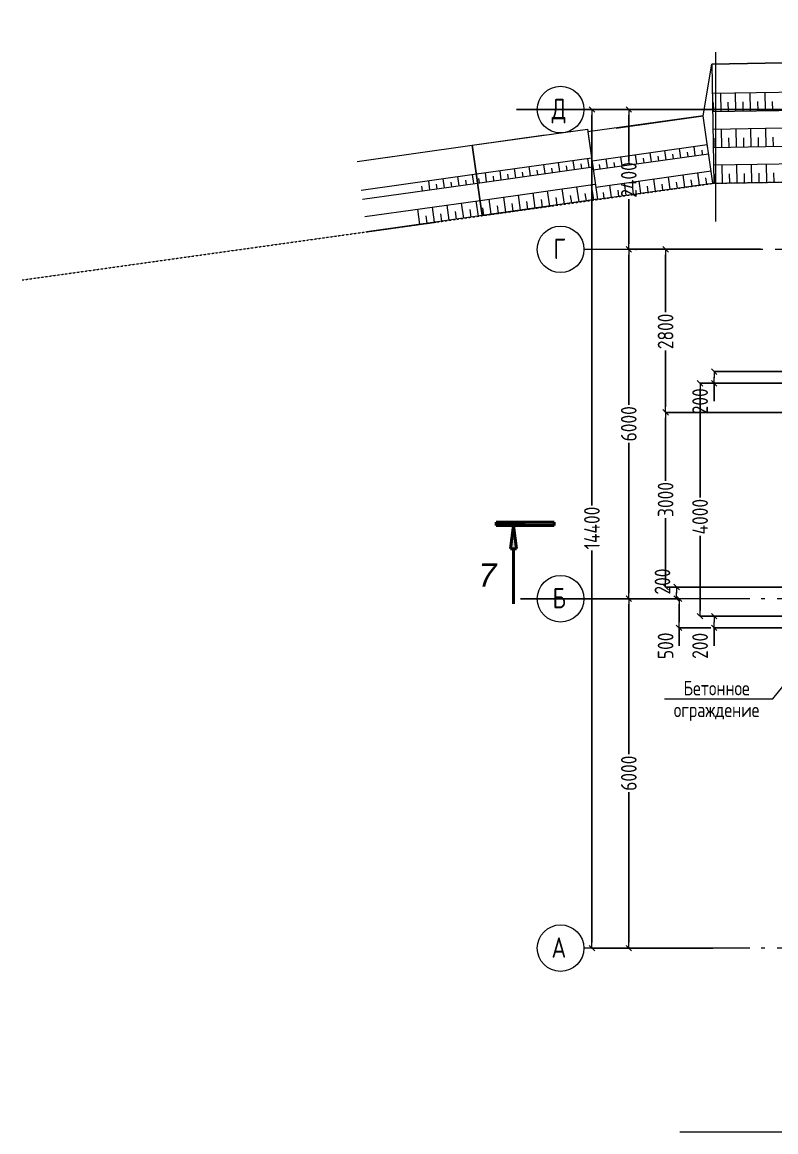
# Model space of a CAD drawing. Header units: millimetres. Extents: x -60256 to 201272, y 21388 to 77592.
# Drawn here: x -60256 to -47307, y 54302 to 73356 of the extents above; entities that cross this region are included whole.
import ezdxf
from ezdxf.enums import TextEntityAlignment as Align

# ---------------------------------------------------------------- set-up
doc = ezdxf.new("R2010")
doc.units = ezdxf.units.MM
doc.header["$MEASUREMENT"] = 0
doc.linetypes.add('DASHDOT', pattern=[0.05, 0.025, -0.0125, 0, -0.0125])
doc.linetypes.add('Double Dashed', pattern=[1797.222233, 1325, -211.666656, 63.333344, -197.222233])
for name, color, linetype in [('оси', 7, 'Continuous'), ('размеры', 7, 'Continuous'), ('размеры внутр', 7, 'Continuous'), ('разрезы', 7, 'Continuous'), ('узлы', 7, 'Continuous')]:
    doc.layers.add(name, color=color, linetype=linetype)
for name, color, linetype, lineweight in [('оси_Ном._пера__96', 7, 'Continuous', 13), ('оси_Ном._пера__97', 7, 'Continuous', 20), ('подп стены Инжзащита_Ном._пера__250', 153, 'Continuous', 13), ('разрезы_Ном._пера__100', 7, 'Continuous', 50), ('разрезы_Ном._пера__96', 7, 'Continuous', 13), ('узлы_Ном._пера__96', 7, 'Continuous', 13), ('чертеж_Ном._пера__96', 7, 'Continuous', 13)]:
    doc.layers.add(name, color=color, linetype=linetype, lineweight=lineweight)
doc.styles.add('СГЕНЕРИР_СТИЛЬ_3', font='gost_2_304-81_type.ttf')
doc.styles.add('СГЕНЕРИР_СТИЛЬ_7', font='ariali.ttf')
doc.linetypes.add('Символ (копия)', pattern='A,0,[1,3 План 2-го этажа1.Shx,S=15.873016,R=0,X=0,Y=0],-2000,0', length=2000)
doc.dimstyles.new('СГЕНЕРИР_СТИЛЬ__14', dxfattribs={"dimtxt": 270.000005, "dimasz": 95, "dimexe": 0.18, "dimexo": 300, "dimgap": 0.09, "dimtad": 1, "dimdec": 0, "dimzin": 0, "dimdsep": 46, "dimtxsty": 'СГЕНЕРИР_СТИЛЬ_3', "dimblk": 'ARROWHEAD_6', "dimblk1": 'ARROWHEAD_6', "dimblk2": 'ARROWHEAD_6', "dimcen": 0.09, "dimclrd": 7, "dimclre": 7, "dimclrt": 98, "dimadec": 0, "dimazin": 0, "dimtfac": 1, "dimtdec": 4, "dimtmove": 0, "dimatfit": 3, "dimfxl": 1, "dimtolj": 1, "dimtzin": 0, "dimarcsym": 0})
doc.dimstyles.new('СГЕНЕРИР_СТИЛЬ__15', dxfattribs={"dimtxt": 270.000005, "dimasz": 95, "dimexe": 0.18, "dimexo": 300, "dimgap": 0.09, "dimtad": 1, "dimdec": 0, "dimzin": 0, "dimdsep": 46, "dimtxsty": 'СГЕНЕРИР_СТИЛЬ_3', "dimblk": 'ARROWHEAD_6', "dimblk1": 'ARROWHEAD_6', "dimblk2": 'ARROWHEAD_6', "dimcen": 0.09, "dimclrd": 7, "dimclre": 7, "dimclrt": 98, "dimadec": 0, "dimazin": 0, "dimtfac": 1, "dimtdec": 4, "dimtmove": 2, "dimatfit": 3, "dimfxl": 1, "dimtolj": 1, "dimtzin": 0, "dimarcsym": 0})
doc.dimstyles.new('СГЕНЕРИР_СТИЛЬ__2', dxfattribs={"dimtxt": 270.000005, "dimasz": 95, "dimexe": 0.18, "dimexo": 0, "dimgap": 0.09, "dimtad": 1, "dimdec": 0, "dimzin": 0, "dimdsep": 46, "dimtxsty": 'СГЕНЕРИР_СТИЛЬ_3', "dimblk": 'ARROWHEAD_6', "dimblk1": 'ARROWHEAD_6', "dimblk2": 'ARROWHEAD_6', "dimcen": 0.09, "dimclrd": 7, "dimclre": 7, "dimclrt": 98, "dimadec": 0, "dimazin": 0, "dimtfac": 1, "dimtdec": 4, "dimtmove": 0, "dimatfit": 3, "dimfxl": 1, "dimtolj": 1, "dimtzin": 0, "dimarcsym": 0})

# ---------------------------------------------------------------- blocks, each defined once
blk = doc.blocks.new('Стандартный маркер сетки_14')
at = {"layer": 'оси_Ном._пера__96', "linetype": 'Double Dashed'}
for p, q in [((900, 0), (76535, 0)), ((76535, 0), (77435, 0))]:
    blk.add_line(p, q, dxfattribs=at)
blk.add_point((76535, 0), dxfattribs=at)
blk.add_point((76535, 0), dxfattribs=at)
at = {"layer": 'оси_Ном._пера__97', "linetype": 'Continuous'}
blk.add_circle((77835, 0), 400, dxfattribs=at)
at = {"layer": 'оси_Ном._пера__96', "style": 'СГЕНЕРИР_СТИЛЬ_3'}
for tag, p in [('AC_MarkerText_1_1', (-244, 270)), ('AC_MarkerText_1_2', (77991, 270))]:
    blk.add_attdef(tag, text='', height=350, rotation=180, dxfattribs=at).set_placement(p, align=Align.BOTTOM_LEFT)
blk = doc.blocks.new('Стандартный маркер сетки_15')
at = {"layer": 'оси_Ном._пера__96', "linetype": 'Double Dashed'}
for p, q in [((900, 0), (76535, 0)), ((76535, 0), (77435, 0))]:
    blk.add_line(p, q, dxfattribs=at)
blk.add_point((76535, 0), dxfattribs=at)
blk.add_point((76535, 0), dxfattribs=at)
at = {"layer": 'оси_Ном._пера__97', "linetype": 'Continuous'}
blk.add_circle((77835, 0), 400, dxfattribs=at)
at = {"layer": 'оси_Ном._пера__96', "style": 'СГЕНЕРИР_СТИЛЬ_3'}
for tag, p in [('AC_MarkerText_1_1', (-261, 270)), ('AC_MarkerText_1_2', (77974, 270))]:
    blk.add_attdef(tag, text='', height=350, rotation=180, dxfattribs=at).set_placement(p, align=Align.BOTTOM_LEFT)
blk = doc.blocks.new('Ломаная_3_1', base_point=(-49222, 61736))
at = {"layer": 'узлы_Ном._пера__96', "linetype": 'Continuous'}
for q in [(-46522, 62843), (-46445, 62779)]:
    blk.add_line((-46366, 62956), q, dxfattribs=at)
at = {"layer": 'узлы_Ном._пера__96', "linetype": 'Continuous', "flags": 128}
blk.add_lwpolyline([(-49222, 61736), (-47359, 61736), (-46366, 62956)], dxfattribs=at)
blk = doc.blocks.new('ARROWHEAD_6')
at = {"color": 0, "linetype": 'Continuous', "lineweight": 0}
for p, q in [((0, 0), (-1, 0)), ((-0.5, -0.5), (0.5, 0.5))]:
    blk.add_line(p, q, dxfattribs=at)
blk = doc.blocks.new('*D796')
at = {"layer": 'Defpoints', "color": 0, "linetype": 'Continuous', "transparency": 16777216}
for p in [(-51696, 63456), (-49833, 63456), (-48388, 57456)]:
    blk.add_point(p, dxfattribs=at)
at = {"layer": 'размеры', "color": 7, "linetype": 'Continuous', "lineweight": -2, "transparency": 16777216}
for p, q in [((-51696, 63456), (-49833, 63456)), ((-49833, 63361), (-49833, 60788)), ((-49833, 57551), (-49833, 60132)), ((-48388, 57456), (-49834, 57456))]:
    blk.add_line(p, q, dxfattribs=at)
at = {"layer": 'размеры', "color": 7, "linetype": 'Continuous', "lineweight": -2, "transparency": 16777216, "xscale": 95, "yscale": 95, "zscale": 95}
for p, rotation in [((-49833, 63456), 90), ((-49833, 57456), 270)]:
    blk.add_blockref('ARROWHEAD_6', p, dxfattribs=dict(at, rotation=rotation))
at = {"layer": 'размеры', "color": 98, "linetype": 'Continuous', "transparency": 16777216, "insert": (-49833, 60460), "char_height": 270, "attachment_point": 5, "rotation": 90, "style": 'СГЕНЕРИР_СТИЛЬ_3'}
blk.add_mtext('\\A1;6000', dxfattribs=at)
blk = doc.blocks.new('*D797')
at = {"layer": 'Defpoints', "color": 0, "linetype": 'Continuous', "transparency": 16777216}
for p in [(-49833, 69456), (-48299, 69456), (-51696, 63456)]:
    blk.add_point(p, dxfattribs=at)
at = {"layer": 'размеры', "color": 7, "linetype": 'Continuous', "lineweight": -2, "transparency": 16777216}
for p, q in [((-48299, 69456), (-49834, 69456)), ((-49833, 69361), (-49833, 66788)), ((-49833, 63551), (-49833, 66132)), ((-51696, 63456), (-49833, 63456))]:
    blk.add_line(p, q, dxfattribs=at)
at = {"layer": 'размеры', "color": 7, "linetype": 'Continuous', "lineweight": -2, "transparency": 16777216, "xscale": 95, "yscale": 95, "zscale": 95}
for p, rotation in [((-49833, 69456), 90), ((-49833, 63456), 270)]:
    blk.add_blockref('ARROWHEAD_6', p, dxfattribs=dict(at, rotation=rotation))
at = {"layer": 'размеры', "color": 98, "linetype": 'Continuous', "transparency": 16777216, "insert": (-49833, 66460), "char_height": 270, "attachment_point": 5, "rotation": 90, "style": 'СГЕНЕРИР_СТИЛЬ_3'}
blk.add_mtext('\\A1;6000', dxfattribs=at)
blk = doc.blocks.new('*D798')
at = {"layer": 'Defpoints', "color": 0, "linetype": 'Continuous', "transparency": 16777216}
for p in [(-51761, 71856), (-49833, 71856), (-48299, 69456)]:
    blk.add_point(p, dxfattribs=at)
at = {"layer": 'размеры', "color": 7, "linetype": 'Continuous', "lineweight": -2, "transparency": 16777216}
for p, q in [((-51761, 71856), (-49833, 71856)), ((-49833, 71761), (-49833, 70975)), ((-49833, 69551), (-49833, 70319)), ((-48299, 69456), (-49834, 69456))]:
    blk.add_line(p, q, dxfattribs=at)
at = {"layer": 'размеры', "color": 7, "linetype": 'Continuous', "lineweight": -2, "transparency": 16777216, "xscale": 95, "yscale": 95, "zscale": 95}
for p, rotation in [((-49833, 71856), 90), ((-49833, 69456), 270)]:
    blk.add_blockref('ARROWHEAD_6', p, dxfattribs=dict(at, rotation=rotation))
at = {"layer": 'размеры', "color": 98, "linetype": 'Continuous', "transparency": 16777216, "insert": (-49833, 70647), "char_height": 270, "attachment_point": 5, "rotation": 90, "style": 'СГЕНЕРИР_СТИЛЬ_3'}
blk.add_mtext('\\A1;2400', dxfattribs=at)
blk = doc.blocks.new('*D816')
at = {"layer": 'Defpoints', "color": 0, "linetype": 'Continuous', "transparency": 16777216}
for p in [(-40966, 71856), (-50466, 57456), (-48920, 57456)]:
    blk.add_point(p, dxfattribs=at)
at = {"layer": 'размеры', "color": 7, "linetype": 'Continuous', "lineweight": -2, "transparency": 16777216}
for p, q in [((-40966, 71856), (-50466, 71856)), ((-50466, 71761), (-50466, 65056)), ((-50466, 57551), (-50466, 64284)), ((-48920, 57456), (-50466, 57456))]:
    blk.add_line(p, q, dxfattribs=at)
at = {"layer": 'размеры', "color": 7, "linetype": 'Continuous', "lineweight": -2, "transparency": 16777216, "xscale": 95, "yscale": 95, "zscale": 95}
for p, rotation in [((-50466, 71856), 90), ((-50466, 57456), 270)]:
    blk.add_blockref('ARROWHEAD_6', p, dxfattribs=dict(at, rotation=rotation))
at = {"layer": 'размеры', "color": 98, "linetype": 'Continuous', "transparency": 16777216, "insert": (-50466, 64670), "char_height": 270, "attachment_point": 5, "rotation": 90, "style": 'СГЕНЕРИР_СТИЛЬ_3'}
blk.add_mtext('\\A1;14400', dxfattribs=at)
blk = doc.blocks.new('*D990')
at = {"layer": 'Defpoints', "color": 0, "linetype": 'Continuous', "transparency": 16777216}
for p in [(-51005, 63456), (-48969, 63456), (-48121, 62956)]:
    blk.add_point(p, dxfattribs=at)
at = {"layer": 'размеры внутр', "color": 7, "linetype": 'Continuous', "lineweight": -2, "transparency": 16777216}
for p, q in [((-50705, 63456), (-48969, 63456)), ((-48969, 63361), (-48969, 63051)), ((-48421, 62956), (-48969, 62956)), ((-48969, 62956), (-48969, 62647))]:
    blk.add_line(p, q, dxfattribs=at)
at = {"layer": 'размеры внутр', "color": 7, "linetype": 'Continuous', "lineweight": -2, "transparency": 16777216, "xscale": 95, "yscale": 95, "zscale": 95}
for p, rotation in [((-48969, 63456), 90), ((-48969, 62956), 270)]:
    blk.add_blockref('ARROWHEAD_6', p, dxfattribs=dict(at, rotation=rotation))
at = {"layer": 'размеры внутр', "color": 98, "linetype": 'Continuous', "transparency": 16777216, "insert": (-49201, 62647), "char_height": 270, "attachment_point": 5, "rotation": 90, "style": 'СГЕНЕРИР_СТИЛЬ_3'}
blk.add_mtext('\\A1;500', dxfattribs=at)
blk = doc.blocks.new('*D991')
at = {"layer": 'Defpoints', "color": 0, "linetype": 'Continuous', "transparency": 16777216}
for p in [(-49012, 63656), (-45106, 63656), (-51005, 63456)]:
    blk.add_point(p, dxfattribs=at)
at = {"layer": 'размеры внутр', "color": 7, "linetype": 'Continuous', "lineweight": -2, "transparency": 16777216}
for p, q in [((-45406, 63656), (-49012, 63656)), ((-50705, 63456), (-49011, 63456)), ((-49012, 63551), (-49012, 63561))]:
    blk.add_line(p, q, dxfattribs=at)
at = {"layer": 'размеры внутр', "color": 7, "linetype": 'Continuous', "lineweight": -2, "transparency": 16777216, "xscale": 95, "yscale": 95, "zscale": 95}
for p, rotation in [((-49012, 63656), 90), ((-49012, 63456), 270)]:
    blk.add_blockref('ARROWHEAD_6', p, dxfattribs=dict(at, rotation=rotation))
at = {"layer": 'размеры внутр', "color": 98, "linetype": 'Continuous', "transparency": 16777216, "insert": (-49254, 63751), "char_height": 270, "attachment_point": 5, "rotation": 90, "style": 'СГЕНЕРИР_СТИЛЬ_3'}
blk.add_mtext('\\A1;200', dxfattribs=at)
blk = doc.blocks.new('*D992')
at = {"layer": 'Defpoints', "color": 0, "linetype": 'Continuous', "transparency": 16777216}
for p in [(-49201, 66656), (-45581, 66656), (-45106, 63656)]:
    blk.add_point(p, dxfattribs=at)
at = {"layer": 'размеры внутр', "color": 7, "linetype": 'Continuous', "lineweight": -2, "transparency": 16777216}
for p, q in [((-45881, 66656), (-49201, 66656)), ((-49201, 66561), (-49201, 65479)), ((-49201, 63751), (-49201, 64842)), ((-45406, 63656), (-49201, 63656))]:
    blk.add_line(p, q, dxfattribs=at)
at = {"layer": 'размеры внутр', "color": 7, "linetype": 'Continuous', "lineweight": -2, "transparency": 16777216, "xscale": 95, "yscale": 95, "zscale": 95}
for p, rotation in [((-49201, 66656), 90), ((-49201, 63656), 270)]:
    blk.add_blockref('ARROWHEAD_6', p, dxfattribs=dict(at, rotation=rotation))
at = {"layer": 'размеры внутр', "color": 98, "linetype": 'Continuous', "transparency": 16777216, "insert": (-49201, 65160), "char_height": 270, "attachment_point": 5, "rotation": 90, "style": 'СГЕНЕРИР_СТИЛЬ_3'}
blk.add_mtext('\\A1;3000', dxfattribs=at)
blk = doc.blocks.new('*D993')
at = {"layer": 'Defpoints', "color": 0, "linetype": 'Continuous', "transparency": 16777216}
for p in [(-49201, 69456), (-47271, 69456), (-45581, 66656)]:
    blk.add_point(p, dxfattribs=at)
at = {"layer": 'размеры внутр', "color": 7, "linetype": 'Continuous', "lineweight": -2, "transparency": 16777216}
for p, q in [((-47571, 69456), (-49201, 69456)), ((-49201, 69361), (-49201, 68375)), ((-49201, 66751), (-49201, 67719)), ((-45881, 66656), (-49201, 66656))]:
    blk.add_line(p, q, dxfattribs=at)
at = {"layer": 'размеры внутр', "color": 7, "linetype": 'Continuous', "lineweight": -2, "transparency": 16777216, "xscale": 95, "yscale": 95, "zscale": 95}
for p, rotation in [((-49201, 69456), 90), ((-49201, 66656), 270)]:
    blk.add_blockref('ARROWHEAD_6', p, dxfattribs=dict(at, rotation=rotation))
at = {"layer": 'размеры внутр', "color": 98, "linetype": 'Continuous', "transparency": 16777216, "insert": (-49201, 68047), "char_height": 270, "attachment_point": 5, "rotation": 90, "style": 'СГЕНЕРИР_СТИЛЬ_3'}
blk.add_mtext('\\A1;2800', dxfattribs=at)
blk = doc.blocks.new('*D1003')
at = {"layer": 'Defpoints', "color": 0, "linetype": 'Continuous', "transparency": 16777216}
for p in [(-48367, 63156), (-46369, 63156), (-46369, 62956)]:
    blk.add_point(p, dxfattribs=at)
at = {"layer": 'размеры внутр', "color": 7, "linetype": 'Continuous', "lineweight": -2, "transparency": 16777216}
for p, q in [((-46669, 63156), (-48367, 63156)), ((-48367, 63061), (-48367, 63051)), ((-46669, 62956), (-48367, 62956)), ((-48367, 62956), (-48367, 62647))]:
    blk.add_line(p, q, dxfattribs=at)
at = {"layer": 'размеры внутр', "color": 7, "linetype": 'Continuous', "lineweight": -2, "transparency": 16777216, "xscale": 95, "yscale": 95, "zscale": 95}
for p, rotation in [((-48367, 63156), 90), ((-48367, 62956), 270)]:
    blk.add_blockref('ARROWHEAD_6', p, dxfattribs=dict(at, rotation=rotation))
at = {"layer": 'размеры внутр', "color": 98, "linetype": 'Continuous', "transparency": 16777216, "insert": (-48608, 62647), "char_height": 270, "attachment_point": 5, "rotation": 90, "style": 'СГЕНЕРИР_СТИЛЬ_3'}
blk.add_mtext('\\A1;200', dxfattribs=at)
blk = doc.blocks.new('*D1004')
at = {"layer": 'Defpoints', "color": 0, "linetype": 'Continuous', "transparency": 16777216}
for p in [(-48608, 67156), (-46369, 67156), (-46369, 63156)]:
    blk.add_point(p, dxfattribs=at)
at = {"layer": 'размеры внутр', "color": 7, "linetype": 'Continuous', "lineweight": -2, "transparency": 16777216}
for p, q in [((-46669, 67156), (-48608, 67156)), ((-48608, 67061), (-48608, 65193)), ((-48608, 63251), (-48608, 64537)), ((-46669, 63156), (-48608, 63156))]:
    blk.add_line(p, q, dxfattribs=at)
at = {"layer": 'размеры внутр', "color": 7, "linetype": 'Continuous', "lineweight": -2, "transparency": 16777216, "xscale": 95, "yscale": 95, "zscale": 95}
for p, rotation in [((-48608, 67156), 90), ((-48608, 63156), 270)]:
    blk.add_blockref('ARROWHEAD_6', p, dxfattribs=dict(at, rotation=rotation))
at = {"layer": 'размеры внутр', "color": 98, "linetype": 'Continuous', "transparency": 16777216, "insert": (-48608, 64865), "char_height": 270, "attachment_point": 5, "rotation": 90, "style": 'СГЕНЕРИР_СТИЛЬ_3'}
blk.add_mtext('\\A1;4000', dxfattribs=at)
blk = doc.blocks.new('*D1005')
at = {"layer": 'Defpoints', "color": 0, "linetype": 'Continuous', "transparency": 16777216}
for p in [(-48367, 67356), (-46369, 67356), (-46369, 67156)]:
    blk.add_point(p, dxfattribs=at)
at = {"layer": 'размеры внутр', "color": 7, "linetype": 'Continuous', "lineweight": -2, "transparency": 16777216}
for p, q in [((-46669, 67356), (-48367, 67356)), ((-48367, 67261), (-48367, 67251)), ((-46669, 67156), (-48367, 67156)), ((-48367, 67156), (-48367, 66847))]:
    blk.add_line(p, q, dxfattribs=at)
at = {"layer": 'размеры внутр', "color": 7, "linetype": 'Continuous', "lineweight": -2, "transparency": 16777216, "xscale": 95, "yscale": 95, "zscale": 95}
for p, rotation in [((-48367, 67356), 90), ((-48367, 67156), 270)]:
    blk.add_blockref('ARROWHEAD_6', p, dxfattribs=dict(at, rotation=rotation))
at = {"layer": 'размеры внутр', "color": 98, "linetype": 'Continuous', "transparency": 16777216, "insert": (-48608, 66847), "char_height": 270, "attachment_point": 5, "rotation": 90, "style": 'СГЕНЕРИР_СТИЛЬ_3'}
blk.add_mtext('\\A1;200', dxfattribs=at)
blk = doc.blocks.new('Плоскость сечения_7_1', base_point=(-52114, 64742))
at = {"layer": 'разрезы_Ном._пера__100', "linetype": 'Continuous'}
for points in [[(-52114, 64712), (-51114, 64712), (-51114, 64772), (-52114, 64772)], [(-51864, 64312), (-51764, 64312), (-51814, 64712)]]:
    blk.add_hatch(color=256, dxfattribs=at).paths.add_polyline_path(points)
for p, q in [((-51114, 64772), (-52114, 64772)), ((-52114, 64772), (-52114, 64712)), ((-52114, 64712), (-51114, 64712)), ((-51814, 64712), (-51864, 64312)), ((-51764, 64312), (-51814, 64712)), ((-51114, 64712), (-51114, 64772)), ((-51864, 64312), (-51764, 64312)), ((-51814, 64312), (-51814, 63369))]:
    blk.add_line(p, q, dxfattribs=at)
at = {"layer": 'разрезы_Ном._пера__96', "linetype": 'Continuous'}
blk.add_line((-52114, 64742), (-51614, 64742), dxfattribs=at)
at = {"layer": 'разрезы_Ном._пера__96', "insert": (-52417, 63863), "char_height": 400, "attachment_point": 4, "style": 'СГЕНЕРИР_СТИЛЬ_7'}
blk.add_mtext('{7}', dxfattribs=at)
blk = doc.blocks.new('Стандартный маркер сетки_18')
at = {"layer": 'оси_Ном._пера__96', "linetype": 'Double Dashed'}
for p, q in [((900, 0), (76535, 0)), ((76535, 0), (77435, 0))]:
    blk.add_line(p, q, dxfattribs=at)
blk.add_point((76535, 0), dxfattribs=at)
blk.add_point((76535, 0), dxfattribs=at)
at = {"layer": 'оси_Ном._пера__97', "linetype": 'Continuous'}
blk.add_circle((77835, 0), 400, dxfattribs=at)
at = {"layer": 'оси_Ном._пера__96', "style": 'СГЕНЕРИР_СТИЛЬ_3'}
for tag, p in [('AC_MarkerText_1_1', (-244, 270)), ('AC_MarkerText_1_2', (77991, 270))]:
    blk.add_attdef(tag, text='', height=350, rotation=180, dxfattribs=at).set_placement(p, align=Align.BOTTOM_LEFT)
blk = doc.blocks.new('Стандартный маркер сетки_19')
at = {"layer": 'оси_Ном._пера__96', "linetype": 'Double Dashed'}
for p, q in [((900, 0), (0, 0)), ((900, 0), (35164, 0)), ((35164, 0), (36064, 0))]:
    blk.add_line(p, q, dxfattribs=at)
blk.add_point((35164, 0), dxfattribs=at)
blk.add_point((35164, 0), dxfattribs=at)
at = {"layer": 'оси_Ном._пера__97', "linetype": 'Continuous'}
blk.add_circle((36464, 0), 400, dxfattribs=at)
at = {"layer": 'оси_Ном._пера__96', "style": 'СГЕНЕРИР_СТИЛЬ_3'}
blk.add_attdef('AC_MarkerText_1', text='', height=350, rotation=180, dxfattribs=at).set_placement((36586, 270), align=Align.BOTTOM_LEFT)

msp = doc.modelspace()

# ---------------------------------------------------------------- hatches: boundary and pattern name
at = {"layer": 'подп стены Инжзащита_Ном._пера__250', "linetype": 'Continuous'}
h = msp.add_hatch(dxfattribs=at)
h.set_pattern_fill('ANSI36_0001', color=256, style=0, pattern_type=2)
h.set_pattern_definition([(75, (-761330, 464080), (-81438, 309434), [396875, -79375, 0, -79375])])
h.paths.add_polyline_path([(-48407.85447, 72635.73047), (-48553.65454, 71749.29745), (-48391.12977, 70592.87362), (-48372.20204, 70593.20401)])

# ---------------------------------------------------------------- linework, layer by layer
for p, q in [((-48553.65454, 71749.29745), (-48407.85447, 72635.73047)), ((-48407.85447, 72635.73047), (-46408.15908, 72670.63528)), ((-46408.15908, 72670.63528), (-48407.85447, 72635.73047)), ((-48407.85447, 72635.73047), (-48372.16526, 70591.09712)), ((-48399.1456, 72136.79978), (-46399.45021, 72171.7046)), ((-48258.44842, 72139.25566), (-48252.94546, 71823.99098)), ((-48004.48711, 72143.68857), (-47998.98414, 71828.42389)), ((-47750.5258, 72148.12148), (-47745.02283, 71832.8568)), ((-47496.56448, 72152.5544), (-47491.06152, 71837.28971)), ((-48393.64264, 71821.5351), (-46393.94725, 71856.43991)), ((-48382.6776, 71979.40686), (-48379.92612, 71821.77452)), ((-48128.71628, 71983.83978), (-48125.9648, 71826.20744)), ((-47874.75497, 71988.27269), (-47872.00349, 71830.64035)), ((-47620.79366, 71992.7056), (-47618.04217, 71835.07326)), ((-47366.83234, 71997.13851), (-47364.08086, 71839.50617)), ((-48553.65454, 71749.29745), (-50534.19068, 71470.95125)), ((-50052.49671, 71538.64892), (-48553.65454, 71749.29745)), ((-48391.12977, 70592.87362), (-48553.65454, 71749.29745)), ((-52521.91376, 71243.74285), (-50541.37763, 71522.08905)), ((-50541.37763, 71522.08905), (-50371.66591, 70314.52742)), ((-50534.19068, 71470.95125), (-50371.66591, 70314.52742)), ((-48388.40692, 71521.58079), (-46388.71152, 71556.48561)), ((-48247.70974, 71524.03667), (-48242.20677, 71208.77199)), ((-47993.74842, 71528.46958), (-47988.24546, 71213.2049)), ((-47739.78711, 71532.90249), (-47734.28414, 71217.63781)), ((-47485.82579, 71537.3354), (-47480.32283, 71222.07072)), ((-52521.91376, 71243.74285), (-51270.71977, 71419.5867)), ((-48371.93891, 71364.18787), (-48369.18743, 71206.55553)), ((-48117.9776, 71368.62079), (-48115.22611, 71210.98844)), ((-47864.01628, 71373.0537), (-47861.2648, 71215.42136)), ((-47610.05497, 71377.48661), (-47607.30348, 71219.85427)), ((-47356.09365, 71381.91952), (-47353.34217, 71224.28718)), ((-54502.4499, 70965.39665), (-52521.91376, 71243.74285)), ((-54502.4499, 70965.39665), (-53251.25591, 71141.2405)), ((-52521.91376, 71243.74285), (-52352.20204, 70036.18122)), ((-52352.20204, 70036.18122), (-52521.91376, 71243.74285)), ((-50464.61397, 70975.88723), (-48484.07783, 71254.23344)), ((-50442.6732, 70819.77058), (-48462.13706, 71098.11678)), ((-49723.64331, 71080.02387), (-49701.70254, 70923.90721)), ((-49472.11522, 71115.37384), (-49450.17445, 70959.25718)), ((-49220.58713, 71150.72381), (-49198.64636, 70994.60715)), ((-49083.8527, 71090.34046), (-49072.88232, 71012.28213)), ((-48969.05904, 71186.07377), (-48947.11827, 71029.95711)), ((-48832.32461, 71125.69043), (-48821.35423, 71047.6321)), ((-48717.53095, 71221.42374), (-48695.59018, 71065.30708)), ((-48580.79652, 71161.04039), (-48569.82614, 71082.98207)), ((-48382.90395, 71206.31611), (-46383.20856, 71241.22092)), ((-52452.5662, 70749.56735), (-50471.92781, 71027.92792)), ((-51296.89522, 70911.98631), (-51274.95446, 70755.86965)), ((-51045.36713, 70947.33628), (-51023.42637, 70791.21962)), ((-50908.63271, 70886.95293), (-50897.66232, 70808.8946)), ((-50793.83904, 70982.68624), (-50771.89828, 70826.56959)), ((-50657.10462, 70922.3029), (-50646.13423, 70844.24457)), ((-50542.31095, 71018.03621), (-50520.37019, 70861.91955)), ((-50341.49315, 70913.59062), (-50330.52276, 70835.53229)), ((-50226.69948, 71009.32393), (-50204.75872, 70853.20728)), ((-50089.96506, 70948.94059), (-50078.99467, 70870.88226)), ((-49975.1714, 71044.6739), (-49953.23063, 70888.55724)), ((-49838.43697, 70984.29056), (-49827.46658, 70906.23223)), ((-49586.90888, 71019.64052), (-49575.9385, 70941.5822)), ((-49335.38079, 71054.99049), (-49324.41041, 70976.93216)), ((-48377.66823, 70906.3618), (-46377.97284, 70941.26661)), ((-48236.97105, 70908.81768), (-48231.46808, 70593.553)), ((-47983.00973, 70913.25059), (-47977.50677, 70597.98591)), ((-47729.04842, 70917.6835), (-47723.54545, 70602.41882)), ((-47475.08711, 70922.11641), (-47469.58414, 70606.85173)), ((-54433.10234, 70471.22114), (-52452.46395, 70749.58172)), ((-52774.37518, 70704.34004), (-52752.43442, 70548.22338)), ((-52522.84709, 70739.69001), (-52500.90633, 70583.57335)), ((-52430.52318, 70593.46506), (-50449.98704, 70871.81126)), ((-52303.00758, 70770.58644), (-52281.06682, 70614.46978)), ((-52166.27315, 70710.20309), (-52155.30277, 70632.14476)), ((-52051.47949, 70805.93641), (-52029.53873, 70649.81975)), ((-51914.74506, 70745.55306), (-51903.77468, 70667.49473)), ((-51799.9514, 70841.28637), (-51778.01064, 70685.16972)), ((-51663.21697, 70780.90303), (-51652.24659, 70702.8447)), ((-51548.42331, 70876.63634), (-51526.48255, 70720.51968)), ((-51411.68889, 70816.253), (-51400.7185, 70738.19467)), ((-51160.1608, 70851.60296), (-51149.19041, 70773.54463)), ((-50400.91976, 70522.67941), (-48420.38362, 70801.02561)), ((-49156.89292, 70697.51598), (-49127.63907, 70489.36399)), ((-48905.36483, 70732.86595), (-48876.11098, 70524.71396)), ((-48653.83674, 70768.21591), (-48624.58289, 70560.06393)), ((-48361.20022, 70748.96888), (-48358.44874, 70591.33654)), ((-48107.23891, 70753.40179), (-48104.48743, 70595.76945)), ((-47853.27759, 70757.83471), (-47850.52611, 70600.20236)), ((-47599.31628, 70762.26762), (-47596.5648, 70604.63528)), ((-47345.35497, 70766.70053), (-47342.60348, 70609.06819)), ((-54411.05932, 70315.11886), (-52430.52318, 70593.46506)), ((-53392.22502, 70537.90679), (-53381.25464, 70459.84847)), ((-53277.43136, 70633.64011), (-53255.4906, 70477.52345)), ((-53140.69693, 70573.25676), (-53129.72655, 70495.19843)), ((-53025.90327, 70668.99008), (-53003.96251, 70512.87342)), ((-52889.16884, 70608.60673), (-52878.19846, 70530.5484)), ((-52637.64075, 70643.9567), (-52626.67037, 70565.89837)), ((-52417.80124, 70674.85313), (-52406.83086, 70596.7948)), ((-52388.77125, 70296.38464), (-50408.23511, 70574.73084)), ((-50730.14635, 70529.48917), (-50693.57714, 70269.28575)), ((-50478.61826, 70564.83913), (-50442.04905, 70304.63571)), ((-50371.66591, 70314.52742), (-48391.12977, 70592.87362)), ((-50371.66591, 70314.52742), (-48391.12977, 70592.87362)), ((-50371.66591, 70314.52742), (-48483.14477, 70579.94176)), ((-50371.66591, 70314.52742), (-48483.14477, 70579.94176)), ((-50163.00528, 70556.11611), (-50133.75142, 70347.96412)), ((-49911.47719, 70591.46608), (-49882.22333, 70383.31409)), ((-49771.08622, 70505.06506), (-49756.45929, 70400.98907)), ((-49659.9491, 70626.81604), (-49630.69525, 70418.66405)), ((-49519.55813, 70540.41503), (-49504.9312, 70436.33904)), ((-49408.42101, 70662.16601), (-49379.16716, 70454.01402)), ((-49268.03004, 70575.765), (-49253.40311, 70471.68901)), ((-49016.50195, 70611.11497), (-49001.87502, 70507.03897)), ((-48764.97386, 70646.46494), (-48750.34693, 70542.38894)), ((-48513.44577, 70681.8149), (-48498.81884, 70577.73891)), ((-48391.12977, 70592.87362), (-48372.20204, 70593.20401)), ((-48372.16526, 70591.09712), (-46372.46987, 70626.00193)), ((-48372.16526, 70591.09712), (-47549.24867, 70605.46118)), ((-50371.66591, 70314.52742), (-52352.20204, 70036.18122)), ((-52239.31489, 70317.38936), (-52202.74568, 70057.18594)), ((-51987.7868, 70352.73933), (-51951.21759, 70092.53591)), ((-51736.25871, 70388.08929), (-51699.6895, 70127.88587)), ((-51484.73062, 70423.43926), (-51448.16141, 70163.23584)), ((-51233.20253, 70458.78923), (-51196.63332, 70198.58581)), ((-51089.15388, 70346.3625), (-51070.86928, 70216.26079)), ((-50981.67444, 70494.1392), (-50945.10523, 70233.93578)), ((-50837.62579, 70381.71247), (-50819.34119, 70251.61076)), ((-50586.0977, 70417.06244), (-50567.8131, 70286.96073)), ((-50274.1424, 70434.36513), (-50259.51547, 70330.28914)), ((-50022.61431, 70469.7151), (-50007.98738, 70365.6391)), ((-54369.30739, 70018.03844), (-52388.77125, 70296.38464)), ((-53465.26675, 70145.09306), (-53428.69755, 69884.88964)), ((-53213.73867, 70180.44303), (-53177.16946, 69920.23961)), ((-52962.21058, 70215.793), (-52925.64137, 69955.58958)), ((-52710.68249, 70251.14296), (-52674.11328, 69990.93954)), ((-52566.63384, 70138.71624), (-52548.34924, 70008.61453)), ((-52459.1544, 70286.49293), (-52422.58519, 70026.28951)), ((-52352.20204, 70036.18122), (-51164.82558, 70203.0561)), ((-52346.79433, 70169.61267), (-52328.50972, 70039.51096)), ((-52095.26624, 70204.96263), (-52076.98163, 70074.86092)), ((-51843.73815, 70240.3126), (-51825.45355, 70110.21089)), ((-51592.21006, 70275.66257), (-51573.92546, 70145.56086)), ((-51340.68197, 70311.01254), (-51322.39737, 70180.91083)), ((-52352.20204, 70036.18122), (-54332.73818, 69757.83502)), ((-53321.21811, 70032.66633), (-53302.9335, 69902.56462)), ((-53069.69002, 70068.0163), (-53051.40541, 69937.91459)), ((-52818.16193, 70103.36627), (-52799.87732, 69973.26456)), ((-54332.73818, 69757.83502), (-53145.36172, 69924.70989))]:
    msp.add_line(p, q, dxfattribs=at)
at = {"layer": 'подп стены Инжзащита_Ном._пера__250', "linetype": 'DASHDOT', "flags": 128}
for points in [[(-48372.16526, 70591.09712), (-30374.63856, 70889.48015), (-22764.3102, 73356.37153), (23235.6898, 73356.37329), (29031.01932, 71802.61792), (33418.19691, 67709.61502), (35488.7603, 55884.12213)], [(-60256.1462, 68929.76273), (-48371.71353, 70591.16583)]]:
    msp.add_lwpolyline(points, dxfattribs=at)
at = {"layer": 'чертеж_Ном._пера__96', "linetype": 'Символ (копия)'}
for p, q in [((-48344.81864, 72840.93618), (-48344.81864, 69934.10938)), ((-48957.09625, 54301.7915), (-45869.96363, 54301.7915))]:
    msp.add_line(p, q, dxfattribs=at)

# ---------------------------------------------------------------- block references
at = {"layer": 'оси', "color": 251, "linetype": 'Continuous', "lineweight": 13}
ref = msp.add_blockref('Стандартный маркер сетки_18', (26830.04628, 71855.66051), dxfattribs=dict(at, zscale=1000, rotation=180))
ref.add_attrib('AC_MarkerText_1_2', 'Д', dxfattribs={"color": 7, "linetype": 'Continuous', "lineweight": 13, "height": 350, "rotation": 360, "style": 'СГЕНЕРИР_СТИЛЬ_3'}).set_placement((-51161.02196, 71585.9639), align=Align.BOTTOM_LEFT)
ref = msp.add_blockref('Стандартный маркер сетки_19', (-14540.90236, 69455.66051), dxfattribs=dict(at, zscale=1000, rotation=180))
ref.add_attrib('AC_MarkerText_1', 'Г', dxfattribs={"color": 7, "linetype": 'Continuous', "lineweight": 13, "height": 350, "rotation": 360, "style": 'СГЕНЕРИР_СТИЛЬ_3'}).set_placement((-51127.08246, 69185.9639), align=Align.BOTTOM_LEFT)
ref = msp.add_blockref('Стандартный маркер сетки_15', (26830.04628, 63455.66051), dxfattribs=dict(at, zscale=1000, rotation=180))
ref.add_attrib('AC_MarkerText_1_2', 'Б', dxfattribs={"color": 7, "linetype": 'Continuous', "lineweight": 13, "height": 350, "rotation": 360, "style": 'СГЕНЕРИР_СТИЛЬ_3'}).set_placement((-51144.05246, 63185.9639), align=Align.BOTTOM_LEFT)
ref = msp.add_blockref('Стандартный маркер сетки_14', (26830.04628, 57455.66051), dxfattribs=dict(at, zscale=1000, rotation=180))
ref.add_attrib('AC_MarkerText_1_2', 'А', dxfattribs={"color": 7, "linetype": 'Continuous', "lineweight": 13, "height": 350, "rotation": 360, "style": 'СГЕНЕРИР_СТИЛЬ_3'}).set_placement((-51161.02196, 57185.9639), align=Align.BOTTOM_LEFT)
at = {"layer": 'разрезы'}
msp.add_blockref('Плоскость сечения_7_1', (-52113.81225, 64742.04229), dxfattribs=at)
at = {"layer": 'узлы', "linetype": 'Continuous'}
msp.add_blockref('Ломаная_3_1', (-49221.53035, 61735.98499), dxfattribs=at)

# ---------------------------------------------------------------- texts
at = {"layer": 'узлы_Ном._пера__96', "linetype": 'Continuous', "insert": (-48324.55966, 61700.57843), "char_height": 250, "attachment_point": 5, "line_spacing_factor": 0.896811, "style": 'СГЕНЕРИР_СТИЛЬ_3'}
msp.add_mtext('{Бетонное\\Pограждение}', dxfattribs=at)

# ---------------------------------------------------------------- dimensions: what is measured, and where the dimension line sits
at = {"layer": 'размеры', "linetype": 'Continuous'}
for base, p1, p2, angle, picture, middle in [((-49833.3893, 71855.66051), (-48298.79868, 69455.66051), (-51761.20658, 71855.66051), 90, '*D798', (-49833.3893, 70647.31888)), ((-50466.13584, 57455.66051), (-40965.54772, 71855.66051), (-48919.85586, 57455.66051), 270, '*D816', (-50466.13584, 64669.91121)), ((-49833.3893, 69455.66051), (-51696.07374, 63455.66051), (-48298.79868, 69455.66051), 90, '*D797', (-49833.3893, 66460.40982)), ((-49833.3893, 63455.66051), (-48387.52114, 57455.66051), (-51696.07374, 63455.66051), 90, '*D796', (-49833.3893, 60460.40982))]:
    dim = msp.add_linear_dim(base=base, p1=p1, p2=p2, angle=angle, dimstyle='СГЕНЕРИР_СТИЛЬ__2', dxfattribs=at)
    dim.commit()
    dim.dimension.update_dxf_attribs({"geometry": picture, "text_midpoint": middle, "dimtype": 160, "text_rotation": 90})
at = {"layer": 'размеры внутр', "linetype": 'Continuous'}
for base, p1, p2, dimstyle, picture, middle in [((-49200.64276, 69455.66051), (-45581.00277, 66655.66051), (-47271.00277, 69455.66051), 'СГЕНЕРИР_СТИЛЬ__14', '*D993', (-49200.64276, 68047.31888)), ((-48366.62936, 67355.66051), (-46368.50277, 67155.66051), (-46368.50277, 67355.66051), 'СГЕНЕРИР_СТИЛЬ__14', '*D1005', (-48607.79079, 66847.47031)), ((-48607.79079, 67155.66051), (-46368.50277, 63155.66056), (-46368.50277, 67155.66051), 'СГЕНЕРИР_СТИЛЬ__14', '*D1004', (-48607.79079, 64864.55467)), ((-49200.64276, 66655.66051), (-45106.00277, 63655.66051), (-45581.00277, 66655.66051), 'СГЕНЕРИР_СТИЛЬ__14', '*D992', (-49200.64276, 65160.40982)), ((-49011.64276, 63655.66051), (-51004.90046, 63455.66051), (-45106.00277, 63655.66051), 'СГЕНЕРИР_СТИЛЬ__15', '*D991', (-49253.90998, 63751.00041)), ((-48969.02776, 63455.66051), (-48120.52186, 62955.66056), (-51004.90046, 63455.66051), 'СГЕНЕРИР_СТИЛЬ__14', '*D990', (-49200.64276, 62647.47037)), ((-48366.62936, 63155.66056), (-46368.50277, 62955.66056), (-46368.50277, 63155.66056), 'СГЕНЕРИР_СТИЛЬ__14', '*D1003', (-48607.79079, 62647.47037))]:
    dim = msp.add_linear_dim(base=base, p1=p1, p2=p2, angle=90, dimstyle=dimstyle, dxfattribs=at)
    dim.commit()
    dim.dimension.update_dxf_attribs({"geometry": picture, "text_midpoint": middle, "dimtype": 160, "text_rotation": 90})

doc.saveas('drawing.dxf')
